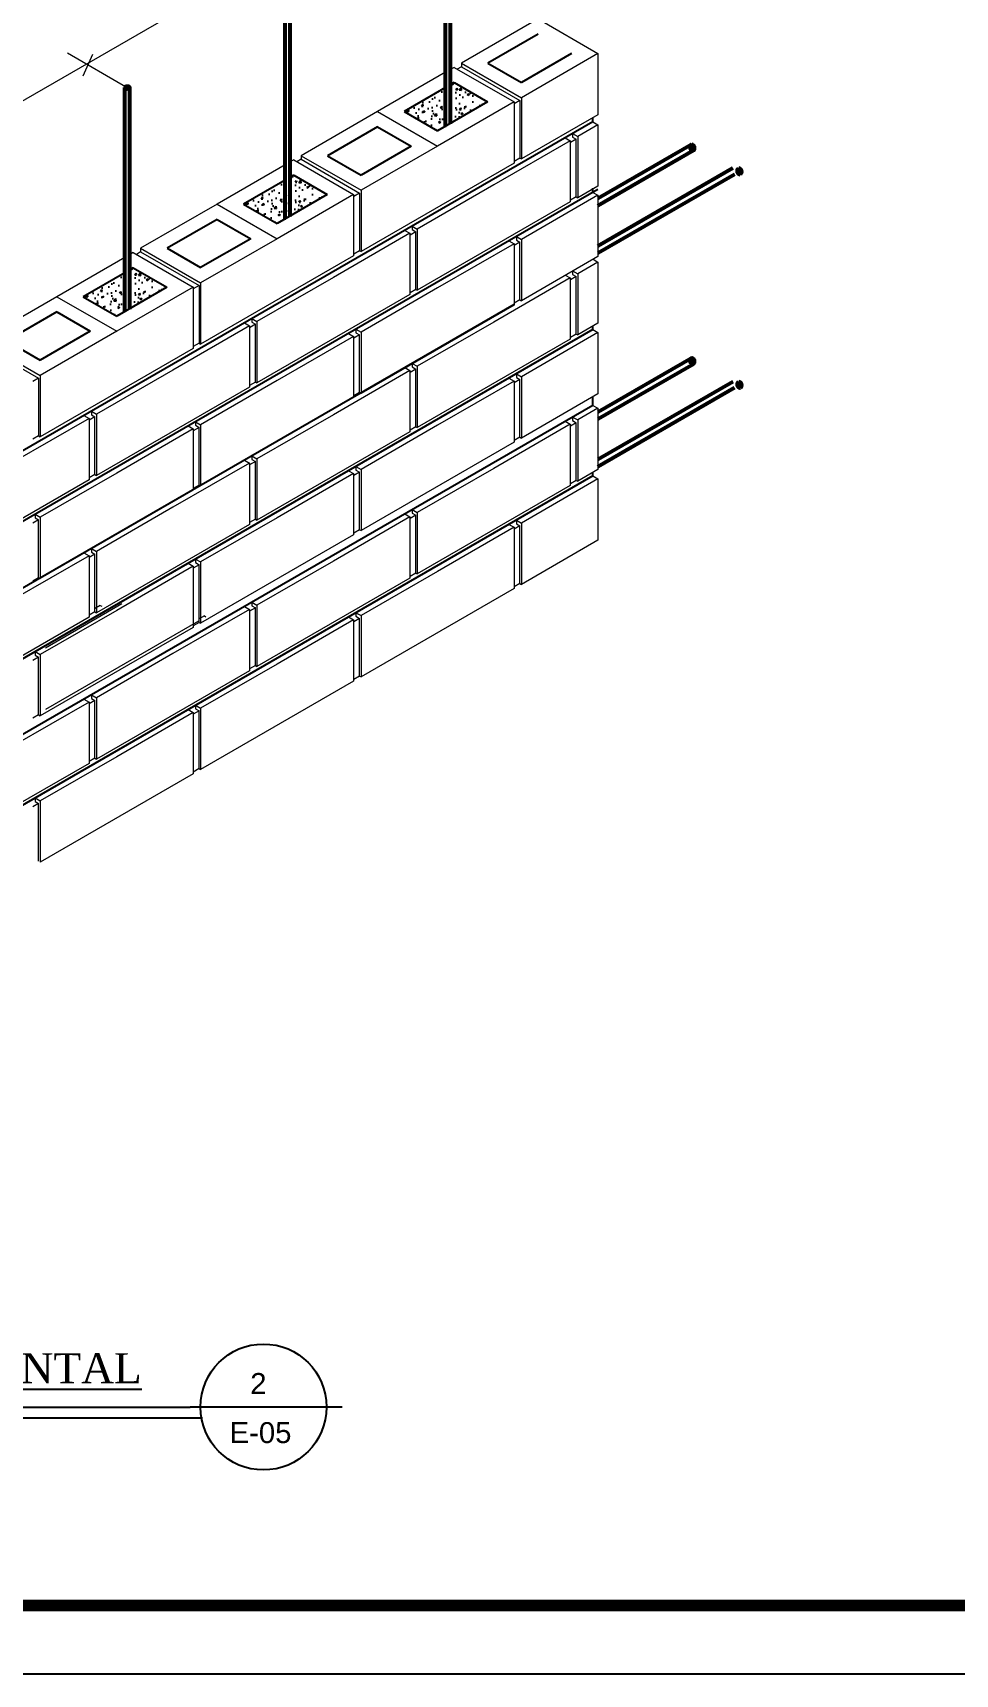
# Model space of a CAD drawing. Header units: feet. Extents: x 317 to 512, y -141 to 162.
# Drawn here: x 398.74 to 404.57, y -90.65 to -80.28 of the extents above; entities that cross this region are included whole.
import ezdxf
from ezdxf.enums import TextEntityAlignment as Align

# ---------------------------------------------------------------- set-up
doc = ezdxf.new("R2010")
doc.units = ezdxf.units.FT
doc.header["$MEASUREMENT"] = 0
for name, color, linetype, lineweight in [('1-Acero', 41, 'Continuous', 53), ('2-Detalles', 253, 'Continuous', 9), ('3-Dimension', 7, 'Continuous', 15)]:
    doc.layers.add(name, color=color, linetype=linetype, lineweight=lineweight)
for name, color, linetype in [('MARCO', 1, 'Continuous'), ('PISOS', 8, 'Continuous'), ('puertas', 7, 'Continuous'), ('TEXTOS', 3, 'Continuous'), ('TEXXT', 2, 'Continuous')]:
    doc.layers.add(name, color=color, linetype=linetype)
doc.styles.add('DAMIAN', font='arial.ttf', dxfattribs={"height": 0.12})

msp = doc.modelspace()

# ---------------------------------------------------------------- hatches: boundary and pattern name
at = {"layer": 'PISOS'}
h = msp.add_hatch(dxfattribs=at)
h.set_pattern_fill('AR-CONC', color=256, scale=0.016708, angle=360, style=0)
h.set_pattern_definition([(50, (269.6356, -126.23292), (0.11983945, -0.010484594), [0.01253096, -0.13784056]), (355, (269.6356, -126.23292), (-0.0231825, 0.12567586), [0.01002477, -0.11027245]), (100.4514, (269.64558, -126.23379), (0.09665704, 0.11519119), [0.01064968, -0.11714645]), (46.1842, (269.6356, -126.1995), (0.17831407, -0.02765483), [0.01879644, -0.20676085]), (96.6356, (269.65046, -126.2018), (0.15616295, 0.1627551), [0.01597452, -0.17571965]), (351.1842, (269.6356, -126.1995), (0.15616282, 0.16275522), [0.01503715, -0.16540868]), (21, (269.6523, -126.20786), (0.099730915, -0.06726935), [0.01253096, -0.13784056]), (326, (269.6523, -126.20786), (0.040653, 0.12115769), [0.01002477, -0.11027245]), (71.4514, (269.66061, -126.21346), (0.14038395, 0.053888225), [0.01064968, -0.11714645]), (37.5, (269.635596, -126.23292), (0.002031662, 0.055619729), [0, -0.108935815, 0, -0.111943246, 0, -0.11069015]), (7.5, (269.635596, -126.23292), (0.04395352, 0.0658981), [0, -0.063824358, 0, -0.106429623, 0, -0.042187567]), (327.5, (269.598337, -126.23292), (0.08919077, -0.003768456), [0, -0.041769868, 0, -0.130321988, 0, -0.172927253]), (317.5, (269.58163, -126.23292), (0.097438437, 0.016725488), [0, -0.05430083, 0, -0.086547166, 0, -0.12280341])])
h.paths.add_polyline_path([(401.35031, -80.86819), (401.35031, -80.62361), (401.08721, -80.7755), (401.29903, -80.8978)])
h.paths.add_polyline_path([(401.38196, -80.60533), (401.38196, -80.84992), (401.61554, -80.71506), (401.40372, -80.59276)])
h = msp.add_hatch(dxfattribs=at)
h.set_pattern_fill('AR-CONC', color=256, scale=0.016708, angle=360, style=0)
h.set_pattern_definition([(50, (268.62161, -126.81834), (0.11983945, -0.010484594), [0.01253096, -0.13784056]), (355, (268.62161, -126.81834), (-0.0231825, 0.12567586), [0.01002477, -0.11027245]), (100.4514, (268.6316, -126.81922), (0.09665704, 0.11519119), [0.01064968, -0.11714645]), (46.1842, (268.62161, -126.78493), (0.17831407, -0.02765483), [0.01879644, -0.20676085]), (96.6356, (268.63647, -126.78723), (0.15616295, 0.1627551), [0.01597452, -0.17571965]), (351.1842, (268.62161, -126.78493), (0.15616282, 0.16275522), [0.01503715, -0.16540868]), (21, (268.63832, -126.79328), (0.099730915, -0.06726935), [0.01253096, -0.13784056]), (326, (268.63832, -126.79328), (0.040653, 0.12115769), [0.01002477, -0.11027245]), (71.4514, (268.64663, -126.79889), (0.14038395, 0.053888225), [0.01064968, -0.11714645]), (37.5, (268.621612, -126.81834), (0.002031662, 0.055619729), [0, -0.108935815, 0, -0.111943246, 0, -0.11069015]), (7.5, (268.62161, -126.81834), (0.04395352, 0.0658981), [0, -0.063824358, 0, -0.106429623, 0, -0.042187567]), (327.5, (268.584354, -126.81834), (0.08919077, -0.003768456), [0, -0.041769868, 0, -0.130321988, 0, -0.172927253]), (317.5, (268.567646, -126.81834), (0.097438437, 0.016725488), [0, -0.05430083, 0, -0.086547166, 0, -0.12280341])])
h.paths.add_polyline_path([(400.60156, -81.30048), (400.38974, -81.17819), (400.07323, -81.36093), (400.28505, -81.48322)])
h = msp.add_hatch(dxfattribs=at)
h.set_pattern_fill('AR-CONC', color=256, scale=0.016708, angle=360, style=0)
h.set_pattern_definition([(50, (267.60763, -127.40377), (0.11983945, -0.010484594), [0.01253096, -0.13784056]), (355, (267.60763, -127.40377), (-0.0231825, 0.12567586), [0.01002477, -0.11027245]), (100.4514, (267.61762, -127.40464), (0.09665704, 0.11519119), [0.01064968, -0.11714645]), (46.1842, (267.60763, -127.37035), (0.17831407, -0.02765483), [0.01879644, -0.20676085]), (96.6356, (267.62249, -127.37265), (0.15616295, 0.1627551), [0.01597452, -0.17571965]), (351.1842, (267.60763, -127.37035), (0.15616282, 0.16275522), [0.01503715, -0.16540868]), (21, (267.62434, -127.3787), (0.099730915, -0.06726935), [0.01253096, -0.13784056]), (326, (267.62434, -127.3787), (0.040653, 0.12115769), [0.01002477, -0.11027245]), (71.4514, (267.63265, -127.38431), (0.14038395, 0.053888225), [0.01064968, -0.11714645]), (37.5, (267.60763, -127.403765), (0.002031662, 0.055619729), [0, -0.108935815, 0, -0.111943246, 0, -0.11069015]), (7.5, (267.60763, -127.403765), (0.04395352, 0.0658981), [0, -0.063824358, 0, -0.106429623, 0, -0.042187567]), (327.5, (267.57037, -127.403765), (0.08919077, -0.003768456), [0, -0.041769868, 0, -0.130321988, 0, -0.172927253]), (317.5, (267.55366, -127.403765), (0.097438437, 0.016725488), [0, -0.05430083, 0, -0.086547166, 0, -0.12280341])])
h.paths.add_polyline_path([(399.32234, -82.03904), (399.32234, -81.79445), (399.05925, -81.94635), (399.27106, -82.06864)])
h.paths.add_polyline_path([(399.35399, -81.77618), (399.35399, -82.02077), (399.58758, -81.8859), (399.37576, -81.76361)])

# ---------------------------------------------------------------- linework, layer by layer
at = {"layer": '1-Acero', "linetype": 'Continuous'}
for p, q in [((401.35031, -80.86804, -11.62446), (401.35031, -79.45338, -11.62446)), ((401.38196, -80.85355, -11.62446), (401.38196, -79.45309, -11.62446)), ((400.33632, -81.45347, -9.72532), (400.33632, -80.03881, -9.72532)), ((400.36797, -81.43898, -9.72532), (400.36797, -80.03851, -9.72532)), ((399.32234, -82.03889, -7.98178), (399.32234, -80.62423, -7.98178)), ((399.35399, -82.0244, -7.98178), (399.35399, -80.62394, -7.98178))]:
    msp.add_line(p, q, dxfattribs=at)
at = {"layer": '1-Acero', "linetype": 'Continuous', "extrusion": (1e-16, 0.816497, 0.57735)}
for p, q in [((402.90414, -80.98426, -17.28943), (402.31301, -81.32555, -16.80679)), ((402.91646, -81.02256, -17.29452), (402.31301, -81.37096, -16.8018)), ((403.16455, -81.13462, -17.01756), (402.31301, -81.62625, -16.32228)), ((403.17688, -81.17291, -17.02264), (402.31301, -81.67167, -16.3173)), ((402.90414, -82.33393, -16.09491), (402.31301, -82.67522, -15.61226)), ((402.91646, -82.37223, -16.09999), (402.31301, -82.72063, -15.60727)), ((403.16455, -82.48429, -15.82303), (402.31301, -82.97592, -15.12775)), ((403.17688, -82.52258, -15.82811), (402.31301, -83.02134, -15.12277))]:
    msp.add_line(p, q, dxfattribs=at)
msp.add_circle((-399.33821, 38.84609, -71.27562), 0.01583, dxfattribs=at)
at = {"layer": '1-Acero', "linetype": 'Continuous'}
for centre, radius, start, end in [((402.91506, -81.00188, -17.28943), 0.02073, 121.812802, 273.868843), ((402.90225, -81.006, -17.28943), 0.02182, 310.642498, 85.039147), ((403.21322, -81.15223, -17.01756), 0.02073, 121.812802, 273.868843), ((403.2004, -81.15635, -17.01756), 0.02182, 310.642498, 85.039147), ((402.91506, -82.35155, -16.09491), 0.02073, 121.812802, 273.868843), ((402.90225, -82.35567, -16.09491), 0.02182, 310.642498, 85.039147), ((403.21322, -82.5019, -15.82303), 0.02073, 121.812802, 273.868843), ((403.2004, -82.50603, -15.82303), 0.02182, 310.642498, 85.039147)]:
    msp.add_arc(centre, radius, start, end, dxfattribs=at)
at = {"layer": '2-Detalles', "lineweight": 5, "extrusion": (1e-16, 0.816497, 0.57735)}
for p, q in [((401.93412, -80.19008, -13.52215), (401.45053, -80.46928, -13.1273)), ((401.93412, -80.19008, -14.59338), (402.31301, -80.40884, -14.28401)), ((402.31301, -80.40884, -13.3151), (401.82942, -80.68804, -12.92025)), ((401.40372, -80.4963, -13.24469), (401.38196, -80.50887, -13.22691)), ((401.40372, -80.4963, -14.31591), (401.78262, -80.71506, -14.00655)), ((401.45053, -80.49205, -13.36003), (401.42344, -80.50768, -13.33792)), ((401.45053, -80.46928, -14.31188), (401.82942, -80.68804, -14.00251)), ((401.45053, -80.46928, -13.1273), (401.82942, -80.68804, -12.81793)), ((401.45053, -80.49205, -14.31188), (401.81978, -80.70524, -14.01039)), ((401.35031, -80.52714, -13.20107), (400.92013, -80.7755, -12.84984)), ((401.78262, -80.71506, -13.03763), (401.29903, -80.99426, -12.64278)), ((401.81978, -80.70524, -14.16598), (401.78324, -80.72634, -14.13615)), ((400.92013, -80.7755, -11.77861), (400.43654, -81.0547, -11.38376)), ((400.92013, -80.7755, -12.84984), (401.29903, -80.99426, -12.54047)), ((402.31301, -80.79629, -13.3151), (401.82942, -81.0755, -12.92025)), ((402.1529, -80.91422, -14.57673), (402.18518, -80.93286, -14.55037)), ((402.31301, -80.85905, -14.65475), (402.18518, -80.93286, -14.55037)), ((402.28073, -80.84041, -15.65002), (402.31301, -80.85905, -15.62366)), ((401.29903, -80.99426, -11.57156), (400.81544, -81.27346, -11.1767)), ((402.13838, -80.95988, -14.51216), (401.65479, -81.23908, -14.11731)), ((402.1061, -80.94124, -14.69412), (402.13838, -80.95988, -14.66776)), ((402.17554, -80.95006, -15.64051), (402.139, -80.97116, -15.61068)), ((402.17554, -80.95006, -15.64051), (402.139, -80.97116, -15.61068)), ((402.17554, -80.95006, -15.64051), (402.139, -80.97116, -15.61068)), ((402.17554, -80.95006, -15.89843), (402.139, -80.97116, -15.86859)), ((402.1529, -80.93699, -15.8146), (402.17554, -80.95006, -15.79611)), ((400.33632, -81.11257, -11.30193), (399.90615, -81.36093, -10.95069)), ((400.38974, -81.08172, -11.34555), (400.36797, -81.09429, -11.32777)), ((400.38974, -81.08172, -12.41677), (400.76864, -81.30048, -12.1074)), ((400.43654, -81.07747, -11.46089), (400.40946, -81.09311, -11.43878)), ((400.43654, -81.0547, -12.41274), (400.81544, -81.27346, -12.10337)), ((400.43654, -81.0547, -11.38376), (400.81544, -81.27346, -11.07439)), ((400.43654, -81.07747, -12.41274), (400.8058, -81.29066, -12.11125)), ((401.78262, -81.10252, -11.96641), (400.81544, -81.66092, -11.1767)), ((401.81978, -81.06993, -12.92812), (401.78324, -81.09103, -12.89828)), ((401.81978, -81.06993, -12.92812), (401.82942, -81.0755, -12.92025)), ((401.65479, -81.23908, -13.04608), (401.1712, -81.51828, -12.65123)), ((402.31301, -81.24651, -14.65475), (402.18518, -81.32032, -14.55037)), ((400.76864, -81.30048, -11.13849), (400.28505, -81.57968, -10.74364)), ((400.8058, -81.29066, -12.26684), (400.76926, -81.31176, -12.23701)), ((402.13838, -81.34734, -13.44094), (401.1712, -81.90574, -12.65123)), ((402.31301, -81.30519, -13.3151), (401.82942, -81.58439, -12.92025)), ((402.17554, -81.31475, -14.40265), (402.139, -81.33585, -14.37281)), ((402.17554, -81.31475, -14.40265), (402.18518, -81.32032, -14.39478)), ((402.17554, -81.31475, -14.40265), (402.18518, -81.32032, -14.39478)), ((402.28073, -81.28655, -14.31037), (402.31301, -81.30519, -14.28401)), ((399.90615, -81.36093, -9.87947), (399.42256, -81.64013, -9.48462)), ((399.90615, -81.36093, -10.95069), (400.28505, -81.57968, -10.64133)), ((401.1244, -81.5453, -12.61302), (400.64081, -81.8245, -12.21817)), ((401.09212, -81.52666, -12.79498), (401.1244, -81.5453, -12.76862)), ((401.16156, -81.53548, -13.74137), (401.12502, -81.55658, -13.71154)), ((401.16156, -81.53548, -13.74137), (401.12502, -81.55658, -13.71154)), ((401.16156, -81.53548, -13.74137), (401.12502, -81.55658, -13.71154)), ((401.16156, -81.53548, -13.99929), (401.12502, -81.55658, -13.96945)), ((401.13892, -81.49964, -12.67759), (401.1712, -81.51828, -12.65123)), ((401.13892, -81.52241, -13.91546), (401.16156, -81.53548, -13.89697)), ((399.42256, -81.64013, -10.6692), (399.80146, -81.85888, -10.35983)), ((399.42256, -81.64013, -9.48462), (399.80146, -81.85888, -9.17525)), ((400.28505, -81.57968, -9.67241), (399.80146, -81.85888, -9.27756)), ((400.8058, -81.65535, -11.02898), (400.76926, -81.67645, -10.99914)), ((400.8058, -81.65535, -11.02898), (400.81544, -81.66092, -11.02111)), ((401.78262, -81.61141, -13.03763), (401.29903, -81.89061, -12.64278)), ((401.75034, -81.59277, -13.06399), (401.78262, -81.61141, -13.03763)), ((401.81978, -81.60159, -14.16598), (401.78324, -81.62269, -14.13615)), ((401.81978, -81.60159, -14.16598), (401.78324, -81.62269, -14.13615)), ((401.81978, -81.60159, -14.2683), (401.78324, -81.62269, -14.23846)), ((401.79714, -81.56575, -12.94661), (401.82942, -81.58439, -12.92025)), ((401.79714, -81.58852, -14.18447), (401.81978, -81.60159, -14.16598)), ((399.32234, -81.69799, -9.55839), (398.89217, -81.94635, -9.20715)), ((399.37576, -81.66715, -9.602), (399.35399, -81.67972, -9.58423)), ((399.37576, -81.66715, -10.67323), (399.75465, -81.8859, -10.36386)), ((399.42256, -81.6629, -9.71735), (399.39547, -81.67853, -9.69524)), ((399.42256, -81.6629, -10.6692), (399.79181, -81.87609, -10.3677)), ((400.76864, -81.68794, -10.06726), (399.80146, -82.24634, -9.27756)), ((402.31301, -81.69264, -13.3151), (401.82942, -81.97185, -12.92025)), ((402.31301, -81.72694, -14.65475), (402.18518, -81.80074, -14.55037)), ((402.28331, -81.70979, -15.64791), (402.31301, -81.72694, -15.62366)), ((400.64081, -81.8245, -11.14694), (400.15722, -82.1037, -10.75209)), ((402.13838, -81.82776, -14.51216), (401.65479, -82.10696, -14.11731)), ((402.1061, -81.80912, -14.69412), (402.13838, -81.82776, -14.66776)), ((402.17554, -81.81794, -15.64051), (402.139, -81.83904, -15.61068)), ((402.17554, -81.81794, -15.64051), (402.139, -81.83904, -15.61068)), ((402.17554, -81.81794, -15.64051), (402.139, -81.83904, -15.61068)), ((402.17554, -81.81794, -15.89843), (402.139, -81.83904, -15.86859)), ((402.1529, -81.7821, -14.57673), (402.18518, -81.80074, -14.55037)), ((402.1529, -81.80487, -15.8146), (402.17554, -81.81794, -15.79611)), ((398.89217, -81.94635, -8.13592), (398.40857, -82.22555, -7.74107)), ((398.89217, -81.94635, -9.20715), (399.27106, -82.16511, -8.89778)), ((399.75465, -81.8859, -9.39495), (399.27106, -82.16511, -9.0001)), ((399.79181, -81.87609, -10.5233), (399.75527, -81.89718, -10.49346)), ((401.1244, -81.93276, -11.54179), (400.15722, -82.49116, -10.75209)), ((401.29903, -81.89061, -11.57156), (400.81544, -82.16981, -11.1767)), ((401.16156, -81.90017, -12.50351), (401.12502, -81.92127, -12.47367)), ((401.16156, -81.90017, -12.50351), (401.1712, -81.90574, -12.49564)), ((401.16156, -81.90017, -12.50351), (401.1712, -81.90574, -12.49564)), ((401.81978, -81.96628, -12.92812), (401.78324, -81.98738, -12.89828)), ((401.81978, -81.96628, -12.92812), (401.82942, -81.97185, -12.92025)), ((401.81978, -81.96628, -12.92812), (401.82942, -81.97185, -12.92025)), ((401.78262, -81.99887, -11.96641), (400.81544, -82.55727, -11.1767)), ((399.27106, -82.16511, -7.92887), (398.78747, -82.44431, -7.53402)), ((400.11042, -82.13072, -10.71388), (399.62682, -82.40993, -10.31903)), ((400.07813, -82.11209, -10.89584), (400.11042, -82.13072, -10.86948)), ((400.14758, -82.12091, -11.84223), (400.11103, -82.142, -11.8124)), ((400.14758, -82.12091, -11.84223), (400.11103, -82.142, -11.8124)), ((400.14758, -82.12091, -12.10014), (400.11103, -82.142, -12.07031)), ((400.12493, -82.08507, -10.77845), (400.15722, -82.1037, -10.75209)), ((400.12493, -82.10783, -12.01632), (400.14758, -82.12091, -11.99783)), ((400.73635, -82.17819, -11.32045), (400.76864, -82.19683, -11.29409)), ((400.78315, -82.15117, -11.20306), (400.81544, -82.16981, -11.1767)), ((400.78315, -82.17394, -12.44093), (400.8058, -82.18701, -12.42244)), ((401.65479, -82.10696, -13.04608), (401.1712, -82.38616, -12.65123)), ((402.31301, -82.17307, -13.3151), (401.82942, -82.45227, -12.92025)), ((402.31301, -82.1144, -14.65475), (402.18518, -82.1882, -14.55037)), ((402.28073, -82.15443, -14.31037), (402.31301, -82.17307, -14.28401)), ((398.40857, -82.22555, -8.92566), (398.78747, -82.44431, -8.61629)), ((398.40857, -82.22555, -7.74107), (398.78747, -82.44431, -7.43171)), ((398.40857, -82.24832, -8.92566), (398.77783, -82.46151, -8.62416)), ((399.75465, -82.27336, -8.32372), (398.78747, -82.83177, -7.53402)), ((399.79181, -82.24078, -9.28544), (399.75527, -82.26187, -9.2556)), ((399.79181, -82.24078, -9.28544), (399.80146, -82.24634, -9.27756)), ((400.76864, -82.19683, -11.13849), (400.28505, -82.47603, -10.74364)), ((400.8058, -82.18701, -12.26684), (400.76926, -82.20811, -12.23701)), ((400.8058, -82.18701, -12.26684), (400.76926, -82.20811, -12.23701)), ((400.8058, -82.18701, -12.52476), (400.76926, -82.20811, -12.49492)), ((402.13838, -82.21522, -13.44094), (401.1712, -82.77362, -12.65123)), ((402.17554, -82.18263, -14.40265), (402.139, -82.20373, -14.37281)), ((402.17554, -82.18263, -14.40265), (402.18518, -82.1882, -14.39478)), ((402.17554, -82.18263, -14.40265), (402.18518, -82.1882, -14.39478)), ((401.13892, -82.36752, -12.67759), (401.1712, -82.38616, -12.65123)), ((398.77783, -82.46151, -8.77976), (398.74129, -82.48261, -8.74992)), ((399.62682, -82.40993, -9.2478), (399.14323, -82.68913, -8.85295)), ((400.28505, -82.47603, -9.67241), (399.80146, -82.75523, -9.27756)), ((400.14758, -82.4856, -10.60437), (400.11103, -82.50669, -10.57453)), ((400.14758, -82.4856, -10.60437), (400.15722, -82.49116, -10.59649)), ((400.14758, -82.4856, -10.60437), (400.15722, -82.49116, -10.59649)), ((401.1244, -82.41318, -12.61302), (400.64081, -82.69239, -12.21817)), ((401.09212, -82.39455, -12.79498), (401.1244, -82.41318, -12.76862)), ((401.16156, -82.40337, -13.74137), (401.12502, -82.42446, -13.71154)), ((401.16156, -82.40337, -13.74137), (401.12502, -82.42446, -13.71154)), ((401.16156, -82.40337, -13.74137), (401.12502, -82.42446, -13.71154)), ((401.16156, -82.40337, -13.99929), (401.12502, -82.42446, -13.96945)), ((401.13892, -82.39029, -13.91546), (401.16156, -82.40337, -13.89697)), ((401.78262, -82.47929, -13.03763), (401.29903, -82.75849, -12.64278)), ((401.75034, -82.46065, -13.06399), (401.78262, -82.47929, -13.03763)), ((401.81978, -82.46947, -14.16598), (401.78324, -82.49057, -14.13615)), ((401.81978, -82.46947, -14.16598), (401.78324, -82.49057, -14.13615)), ((401.81978, -82.46947, -14.2683), (401.78324, -82.49057, -14.23846)), ((401.79714, -82.43363, -12.94661), (401.82942, -82.45227, -12.92025)), ((401.79714, -82.4564, -14.18447), (401.81978, -82.46947, -14.16598)), ((400.11042, -82.51818, -9.64265), (399.14323, -83.07659, -8.85295)), ((400.76864, -82.58429, -10.06726), (399.80146, -83.14269, -9.27756)), ((400.8058, -82.5517, -11.02898), (400.76926, -82.5728, -10.99914)), ((400.8058, -82.5517, -11.02898), (400.81544, -82.55727, -11.02111)), ((400.8058, -82.5517, -11.02898), (400.81544, -82.55727, -11.02111)), ((402.31301, -82.56053, -13.3151), (401.82942, -82.83973, -12.92025)), ((399.06415, -82.69751, -9.15229), (399.09643, -82.71615, -9.12593)), ((399.11095, -82.67049, -9.03491), (399.14323, -82.68913, -9.00855)), ((399.11095, -82.69326, -10.27277), (399.13359, -82.70633, -10.25429)), ((400.64081, -82.69239, -11.14694), (400.15722, -82.97159, -10.75209)), ((402.31301, -82.65187, -14.65475), (402.18518, -82.72567, -14.55037)), ((402.28073, -82.63323, -15.65002), (402.31301, -82.65187, -15.62366)), ((399.09643, -82.71615, -8.97034), (398.61284, -82.99535, -8.57549)), ((399.13359, -82.70633, -10.09869), (399.09705, -82.72743, -10.06885)), ((399.13359, -82.70633, -10.09869), (399.09705, -82.72743, -10.06885)), ((399.13359, -82.70633, -10.3566), (399.09705, -82.72743, -10.32677)), ((399.75465, -82.78226, -9.39495), (399.27106, -83.06146, -9.0001)), ((399.72237, -82.76362, -9.42131), (399.75465, -82.78226, -9.39495)), ((399.79181, -82.77244, -10.5233), (399.75527, -82.79353, -10.49346)), ((399.79181, -82.77244, -10.5233), (399.75527, -82.79353, -10.49346)), ((399.79181, -82.77244, -10.62561), (399.75527, -82.79353, -10.59578)), ((399.76917, -82.7366, -9.30392), (399.80146, -82.75523, -9.27756)), ((399.76917, -82.75936, -10.54179), (399.79181, -82.77244, -10.5233)), ((401.1244, -82.80064, -11.54179), (400.15722, -83.35905, -10.75209)), ((401.29903, -82.75849, -11.57156), (400.81544, -83.03769, -11.1767)), ((401.16156, -82.76806, -12.50351), (401.12502, -82.78915, -12.47367)), ((401.16156, -82.76806, -12.50351), (401.1712, -82.77362, -12.49564)), ((401.16156, -82.76806, -12.50351), (401.1712, -82.77362, -12.49564)), ((402.13838, -82.75269, -14.51216), (401.65479, -83.0319, -14.11731)), ((402.1061, -82.73406, -14.69412), (402.13838, -82.75269, -14.66776)), ((402.17554, -82.74288, -15.64051), (402.139, -82.76397, -15.61068)), ((402.17554, -82.74288, -15.64051), (402.139, -82.76397, -15.61068)), ((402.17554, -82.74288, -15.64051), (402.139, -82.76397, -15.61068)), ((402.17554, -82.74288, -15.89843), (402.139, -82.76397, -15.86859)), ((402.1529, -82.70704, -14.57673), (402.18518, -82.72567, -14.55037)), ((402.1529, -82.7298, -15.8146), (402.17554, -82.74288, -15.79611)), ((398.77783, -82.8262, -7.54189), (398.74129, -82.8473, -7.51206)), ((398.77783, -82.8262, -7.54189), (398.78747, -82.83177, -7.53402)), ((401.78262, -82.86675, -11.96641), (400.81544, -83.42515, -11.1767)), ((401.81978, -82.83416, -12.92812), (401.78324, -82.85526, -12.89828)), ((401.81978, -82.83416, -12.92812), (401.82942, -82.83973, -12.92025)), ((401.81978, -82.83416, -12.92812), (401.82942, -82.83973, -12.92025)), ((400.11042, -82.99861, -10.71388), (399.62682, -83.27781, -10.31903)), ((400.07813, -82.97997, -10.89584), (400.11042, -82.99861, -10.86948)), ((400.14758, -82.98879, -11.84223), (400.11103, -83.00989, -11.8124)), ((400.14758, -82.98879, -11.84223), (400.11103, -83.00989, -11.8124)), ((400.14758, -82.98879, -12.10014), (400.11103, -83.00989, -12.07031)), ((400.12493, -82.95295, -10.77845), (400.15722, -82.97159, -10.75209)), ((400.12493, -82.97572, -12.01632), (400.14758, -82.98879, -11.99783)), ((399.09643, -83.10361, -7.89911), (398.12925, -83.66201, -7.10941)), ((399.27106, -83.06146, -7.92887), (398.78747, -83.34066, -7.53402)), ((399.13359, -83.07102, -8.86082), (399.09705, -83.09212, -8.83099)), ((399.13359, -83.07102, -8.86082), (399.14323, -83.07659, -8.85295)), ((399.13359, -83.07102, -8.86082), (399.14323, -83.07659, -8.85295)), ((400.76864, -83.06471, -11.13849), (400.28505, -83.34392, -10.74364)), ((400.73635, -83.04608, -11.32045), (400.76864, -83.06471, -11.29409)), ((400.8058, -83.0549, -12.26684), (400.76926, -83.07599, -12.23701)), ((400.8058, -83.0549, -12.26684), (400.76926, -83.07599, -12.23701)), ((400.8058, -83.0549, -12.52476), (400.76926, -83.07599, -12.49492)), ((400.78315, -83.01906, -11.20306), (400.81544, -83.03769, -11.1767)), ((400.78315, -83.04182, -12.44093), (400.8058, -83.0549, -12.42244)), ((401.65479, -83.0319, -13.04608), (401.1712, -83.3111, -12.65123)), ((402.31301, -83.098, -13.3151), (401.82942, -83.3772, -12.92025)), ((402.17554, -83.10757, -14.40265), (402.139, -83.12866, -14.37281)), ((402.17554, -83.10757, -14.40265), (402.18518, -83.11313, -14.39478)), ((402.17554, -83.10757, -14.40265), (402.18518, -83.11313, -14.39478)), ((402.31301, -83.03933, -14.65475), (402.18518, -83.11313, -14.55037)), ((402.28073, -83.07936, -14.31037), (402.31301, -83.098, -14.28401)), ((399.75465, -83.16971, -8.32372), (398.78747, -83.72812, -7.53402)), ((399.79181, -83.13713, -9.28544), (399.75527, -83.15822, -9.2556)), ((399.79181, -83.13713, -9.28544), (399.80146, -83.14269, -9.27756)), ((399.79181, -83.13713, -9.28544), (399.80146, -83.14269, -9.27756)), ((402.13838, -83.14015, -13.44094), (401.1712, -83.69856, -12.65123)), ((398.75519, -83.32202, -7.56038), (398.78747, -83.34066, -7.53402)), ((399.62682, -83.27781, -9.2478), (399.14323, -83.55701, -8.85295)), ((401.09212, -83.31948, -12.79498), (401.1244, -83.33812, -12.76862)), ((401.13892, -83.29246, -12.67759), (401.1712, -83.3111, -12.65123)), ((401.13892, -83.31523, -13.91546), (401.16156, -83.3283, -13.89697)), ((398.77783, -83.35786, -8.77976), (398.74129, -83.37896, -8.74992)), ((398.77783, -83.35786, -8.93535), (398.74129, -83.37896, -8.90552)), ((398.77783, -83.35786, -8.88207), (398.74129, -83.37896, -8.85224)), ((398.75519, -83.34479, -8.79824), (398.77783, -83.35786, -8.77976)), ((400.11042, -83.38607, -9.64265), (399.14323, -83.94447, -8.85295)), ((400.28505, -83.34392, -9.67241), (399.80146, -83.62312, -9.27756)), ((400.14758, -83.35348, -10.60437), (400.11103, -83.37458, -10.57453)), ((400.14758, -83.35348, -10.60437), (400.15722, -83.35905, -10.59649)), ((400.14758, -83.35348, -10.60437), (400.15722, -83.35905, -10.59649)), ((401.1244, -83.33812, -12.61302), (400.64081, -83.61732, -12.21817)), ((400.8058, -83.41959, -11.02898), (400.76926, -83.44068, -10.99914)), ((400.8058, -83.41959, -11.02898), (400.81544, -83.42515, -11.02111)), ((400.8058, -83.41959, -11.02898), (400.81544, -83.42515, -11.02111)), ((401.16156, -83.3283, -13.74137), (401.12502, -83.3494, -13.71154)), ((401.16156, -83.3283, -13.74137), (401.12502, -83.3494, -13.71154)), ((401.16156, -83.3283, -13.74137), (401.12502, -83.3494, -13.71154)), ((401.16156, -83.3283, -13.99929), (401.12502, -83.3494, -13.96945)), ((401.78262, -83.40423, -13.03763), (401.29903, -83.68343, -12.64278)), ((401.75034, -83.38559, -13.06399), (401.78262, -83.40423, -13.03763)), ((401.81978, -83.39441, -14.16598), (401.78324, -83.4155, -14.13615)), ((401.81978, -83.39441, -14.16598), (401.78324, -83.4155, -14.13615)), ((401.81978, -83.39441, -14.2683), (401.78324, -83.4155, -14.23846)), ((401.79714, -83.35857, -12.94661), (401.82942, -83.3772, -12.92025)), ((401.79714, -83.38133, -14.18447), (401.81978, -83.39441, -14.16598)), ((400.76864, -83.45217, -10.06726), (399.80146, -84.01058, -9.27756)), ((402.31301, -83.48546, -13.3151), (401.82942, -83.76466, -12.92025)), ((399.09643, -83.58403, -8.97034), (398.61284, -83.86323, -8.57549)), ((399.06415, -83.56539, -9.15229), (399.09643, -83.58403, -9.12593)), ((399.13359, -83.57421, -10.09869), (399.09705, -83.59531, -10.06885)), ((399.13359, -83.57421, -10.09869), (399.09705, -83.59531, -10.06885)), ((399.13359, -83.57421, -10.3566), (399.09705, -83.59531, -10.32677)), ((399.11095, -83.53837, -9.03491), (399.14323, -83.55701, -9.00855)), ((399.11095, -83.56114, -10.27277), (399.13359, -83.57421, -10.25429)), ((399.72237, -83.6315, -9.57691), (399.75465, -83.65014, -9.55055)), ((399.76917, -83.60448, -9.45952), (399.80146, -83.62312, -9.43316)), ((399.76917, -83.62725, -10.69739), (399.79181, -83.64032, -10.6789)), ((400.64081, -83.61732, -11.14694), (400.15722, -83.89652, -10.75209)), ((398.77783, -83.72255, -7.69749), (398.74129, -83.74365, -7.66765)), ((398.77783, -83.72255, -7.54189), (398.78747, -83.72812, -7.53402)), ((398.77783, -83.72255, -7.69749), (398.78747, -83.72812, -7.68962)), ((399.75465, -83.65014, -9.39495), (399.27106, -83.92934, -9.0001)), ((399.79181, -83.64032, -10.5233), (399.75527, -83.66142, -10.49346)), ((399.79181, -83.64032, -10.5233), (399.75527, -83.66142, -10.49346)), ((399.79181, -83.64032, -10.78121), (399.75527, -83.66142, -10.75138)), ((401.1244, -83.72558, -11.54179), (400.15722, -84.28398, -10.75209)), ((401.29903, -83.68343, -11.57156), (400.81544, -83.96263, -11.1767)), ((401.16156, -83.69299, -12.50351), (401.12502, -83.71409, -12.47367)), ((401.16156, -83.69299, -12.50351), (401.1712, -83.69856, -12.49564)), ((401.16156, -83.69299, -12.50351), (401.1712, -83.69856, -12.49564)), ((401.78262, -83.79168, -11.96641), (400.81544, -84.35009, -11.1767)), ((401.81978, -83.7591, -12.92812), (401.78324, -83.78019, -12.89828)), ((401.81978, -83.7591, -12.92812), (401.82942, -83.76466, -12.92025)), ((401.81978, -83.7591, -12.92812), (401.82942, -83.76466, -12.92025)), ((399.27106, -83.92934, -7.92887), (398.78747, -84.20854, -7.53402)), ((399.30427, -83.88852, -6.18533), (398.82068, -84.16772, -5.79048)), ((399.13359, -83.9389, -8.86082), (399.09705, -83.96, -8.83099)), ((399.1668, -83.89808, -7.11728), (399.13026, -83.91918, -7.08744)), ((399.13359, -83.9389, -8.86082), (399.14323, -83.94447, -8.85295)), ((399.13359, -83.9389, -8.86082), (399.14323, -83.94447, -8.85295)), ((399.1668, -83.89808, -7.11728), (399.17644, -83.90365, -7.10941)), ((399.1668, -83.89808, -7.11728), (399.17644, -83.90365, -7.10941)), ((400.11042, -83.92354, -10.71388), (399.62682, -84.20274, -10.31903)), ((400.07813, -83.9049, -10.89584), (400.11042, -83.92354, -10.86948)), ((400.14758, -83.91372, -11.84223), (400.11103, -83.93482, -11.8124)), ((400.14758, -83.91372, -11.84223), (400.11103, -83.93482, -11.8124)), ((400.14758, -83.91372, -12.10014), (400.11103, -83.93482, -12.07031)), ((400.12493, -83.87788, -10.77845), (400.15722, -83.89652, -10.75209)), ((400.12493, -83.90065, -12.01632), (400.14758, -83.91372, -11.99783)), ((400.78315, -83.94399, -11.20306), (400.81544, -83.96263, -11.1767)), ((399.09643, -83.97149, -7.89911), (398.12925, -84.52989, -7.10941)), ((399.75465, -84.0376, -8.32372), (398.78747, -84.596, -7.53402)), ((399.78786, -83.99678, -6.58018), (398.82068, -84.55518, -5.79048)), ((399.79181, -84.00501, -9.28544), (399.75527, -84.02611, -9.2556)), ((399.82502, -83.96419, -7.69749), (399.78848, -83.98529, -7.66765)), ((399.79181, -84.00501, -9.28544), (399.80146, -84.01058, -9.27756)), ((399.79181, -84.00501, -9.28544), (399.80146, -84.01058, -9.27756)), ((399.82502, -83.96419, -7.54189), (399.83466, -83.96976, -7.53402)), ((399.82502, -83.96419, -7.69749), (399.83466, -83.96976, -7.68962)), ((400.76864, -83.98965, -11.13849), (400.28505, -84.26885, -10.74364)), ((400.73635, -83.97101, -11.32045), (400.76864, -83.98965, -11.29409)), ((400.8058, -83.97983, -12.26684), (400.76926, -84.00093, -12.23701)), ((400.8058, -83.97983, -12.26684), (400.76926, -84.00093, -12.23701)), ((400.8058, -83.97983, -12.52476), (400.76926, -84.00093, -12.49492)), ((400.78315, -83.96676, -12.44093), (400.8058, -83.97983, -12.42244)), ((398.77783, -84.22574, -8.77976), (398.74129, -84.24684, -8.74992)), ((398.77783, -84.22574, -8.93535), (398.74129, -84.24684, -8.90552)), ((398.77783, -84.22574, -8.88207), (398.74129, -84.24684, -8.85224)), ((398.75519, -84.1899, -7.56038), (398.78747, -84.20854, -7.53402)), ((398.75519, -84.21267, -8.79824), (398.77783, -84.22574, -8.77976)), ((399.62682, -84.20274, -9.2478), (399.14323, -84.48195, -8.85295)), ((400.11042, -84.311, -9.64265), (399.14323, -84.8694, -8.85295)), ((400.28505, -84.26885, -9.67241), (399.80146, -84.54805, -9.27756)), ((400.14758, -84.27841, -10.60437), (400.11103, -84.29951, -10.57453)), ((400.14758, -84.27841, -10.60437), (400.15722, -84.28398, -10.59649)), ((400.14758, -84.27841, -10.60437), (400.15722, -84.28398, -10.59649)), ((400.8058, -84.34452, -11.02898), (400.76926, -84.36562, -10.99914)), ((400.8058, -84.34452, -11.02898), (400.81544, -84.35009, -11.02111)), ((400.8058, -84.34452, -11.02898), (400.81544, -84.35009, -11.02111)), ((399.11095, -84.46331, -9.03491), (399.14323, -84.48195, -9.00855)), ((400.76864, -84.37711, -10.06726), (399.80146, -84.93551, -9.27756)), ((399.09643, -84.50897, -8.97034), (398.61284, -84.78817, -8.57549)), ((399.06415, -84.49033, -9.15229), (399.09643, -84.50897, -9.12593)), ((399.13359, -84.49915, -10.09869), (399.09705, -84.52024, -10.06885)), ((399.13359, -84.49915, -10.09869), (399.09705, -84.52024, -10.06885)), ((399.13359, -84.49915, -10.3566), (399.09705, -84.52024, -10.32677)), ((399.11095, -84.48607, -10.27277), (399.13359, -84.49915, -10.25429)), ((399.72237, -84.55643, -9.42131), (399.75465, -84.57507, -9.39495)), ((399.79181, -84.56525, -10.5233), (399.75527, -84.58635, -10.49346)), ((399.79181, -84.56525, -10.5233), (399.75527, -84.58635, -10.49346)), ((399.79181, -84.56525, -10.62561), (399.75527, -84.58635, -10.59578)), ((399.76917, -84.52941, -9.30392), (399.80146, -84.54805, -9.27756)), ((399.76917, -84.55218, -10.54179), (399.79181, -84.56525, -10.5233)), ((398.77783, -84.59043, -7.69749), (398.74129, -84.61153, -7.66765)), ((398.77783, -84.59043, -7.54189), (398.78747, -84.596, -7.53402)), ((398.77783, -84.59043, -7.69749), (398.78747, -84.596, -7.68962)), ((399.75465, -84.57507, -9.39495), (399.27106, -84.85427, -9.0001)), ((399.27106, -84.85427, -7.92887), (398.78747, -85.13348, -7.53402)), ((399.13359, -84.86384, -8.86082), (399.09705, -84.88493, -8.83099)), ((399.13359, -84.86384, -8.86082), (399.14323, -84.8694, -8.85295)), ((399.13359, -84.86384, -8.86082), (399.14323, -84.8694, -8.85295)), ((399.09643, -84.89642, -7.89911), (398.12925, -85.45483, -7.10941)), ((399.75465, -84.96253, -8.32372), (398.78747, -85.52093, -7.53402)), ((399.79181, -84.92994, -9.28544), (399.75527, -84.95104, -9.2556)), ((399.79181, -84.92994, -9.28544), (399.80146, -84.93551, -9.27756)), ((399.79181, -84.92994, -9.28544), (399.80146, -84.93551, -9.27756)), ((398.77783, -85.15068, -8.77976), (398.74129, -85.17177, -8.74992)), ((398.77783, -85.15068, -8.93535), (398.74129, -85.17177, -8.90552)), ((398.77783, -85.15068, -8.88207), (398.74129, -85.17177, -8.85224)), ((398.75519, -85.11484, -7.56038), (398.78747, -85.13348, -7.53402)), ((398.75519, -85.1376, -8.79824), (398.77783, -85.15068, -8.77976))]:
    msp.add_line(p, q, dxfattribs=at)
at = {"layer": '2-Detalles', "lineweight": 5}
for p, q in [((402.31301, -80.40884, -14.28401), (402.31301, -80.79629, -14.28401)), ((401.45053, -80.46928, -14.31188), (401.45053, -80.49205, -14.31188)), ((401.78262, -80.71506, -14.00655), (401.78262, -81.10252, -13.03763)), ((401.81978, -80.70524, -14.01039), (401.81978, -81.06993, -14.01039)), ((401.82942, -80.68804, -13.07585), (401.82942, -81.0755, -13.07585)), ((402.1529, -80.91422, -14.57673), (402.1529, -80.93699, -14.57673)), ((402.18518, -80.93286, -14.55037), (402.18518, -81.32032, -14.55037)), ((402.31301, -80.85905, -13.3151), (402.31301, -81.24651, -13.3151)), ((402.13838, -80.95988, -15.48107), (402.13838, -81.34734, -14.51216)), ((402.17554, -81.31475, -14.40265), (402.17554, -80.95006, -15.64051)), ((400.43654, -81.0547, -12.41274), (400.43654, -81.07747, -12.41274)), ((400.43654, -81.0547, -11.38376), (400.43654, -81.07747, -11.38376)), ((400.76864, -81.30048, -12.1074), (400.76864, -81.68794, -11.13849)), ((400.8058, -81.29066, -12.11125), (400.8058, -81.65535, -12.11125)), ((400.81544, -81.27346, -11.1767), (400.81544, -81.66092, -11.1767)), ((402.31301, -81.30519, -13.3151), (402.31301, -81.69264, -13.3151)), ((401.1244, -81.5453, -13.58193), (401.1244, -81.93276, -12.61302)), ((401.13892, -81.49964, -12.67759), (401.13892, -81.52241, -12.67759)), ((401.16156, -81.90017, -12.50351), (401.16156, -81.53548, -13.74137)), ((401.1712, -81.51828, -12.65123), (401.1712, -81.90574, -12.65123)), ((399.42256, -81.64013, -10.6692), (399.42256, -81.6629, -10.6692)), ((399.42256, -81.64013, -9.48462), (399.42256, -81.6629, -9.48462)), ((401.78262, -81.61141, -14.00655), (401.78262, -81.99887, -13.03763)), ((401.79714, -81.56575, -12.94661), (401.79714, -81.58852, -12.94661)), ((401.81978, -81.96628, -12.92812), (401.81978, -81.60159, -14.16598)), ((401.82942, -81.58439, -13.07585), (401.82942, -81.97185, -13.07585)), ((402.31301, -81.72694, -13.3151), (402.31301, -82.1144, -13.3151)), ((399.80146, -81.85888, -9.43316), (399.80146, -82.24634, -9.43316)), ((402.13838, -81.82776, -15.48107), (402.13838, -82.21522, -14.51216)), ((402.1529, -81.7821, -14.57673), (402.1529, -81.80487, -14.57673)), ((402.17554, -82.18263, -14.40265), (402.17554, -81.81794, -15.64051)), ((402.18518, -81.80074, -14.55037), (402.18518, -82.1882, -14.55037)), ((399.75465, -81.8859, -10.36386), (399.75465, -82.27336, -9.39495)), ((399.79181, -81.87609, -10.3677), (399.79181, -82.24078, -10.3677)), ((400.11042, -82.13072, -11.68279), (400.11042, -82.51818, -10.71388)), ((400.12493, -82.08507, -10.77845), (400.12493, -82.10783, -10.77845)), ((400.14758, -82.4856, -10.60437), (400.14758, -82.12091, -11.84223)), ((400.15722, -82.1037, -10.75209), (400.15722, -82.49116, -10.75209)), ((400.78315, -82.15117, -11.20306), (400.78315, -82.17394, -11.20306)), ((400.81544, -82.16981, -11.1767), (400.81544, -82.55727, -11.1767)), ((402.31301, -82.17307, -13.3151), (402.31301, -82.56053, -13.3151)), ((400.76864, -82.19683, -12.1074), (400.76864, -82.58429, -11.13849)), ((400.8058, -82.5517, -11.02898), (400.8058, -82.18701, -12.26684)), ((401.13892, -82.36752, -12.67759), (401.13892, -82.39029, -12.67759)), ((401.1712, -82.38616, -12.65123), (401.1712, -82.77362, -12.65123)), ((398.77783, -82.46151, -8.62416), (398.77783, -82.8262, -8.62416)), ((398.78747, -82.44431, -7.68962), (398.78747, -82.83177, -7.68962)), ((401.1244, -82.41318, -13.58193), (401.1244, -82.80064, -12.61302)), ((401.16156, -82.76806, -12.50351), (401.16156, -82.40337, -13.74137)), ((401.78262, -82.47929, -14.00655), (401.78262, -82.86675, -13.03763)), ((401.79714, -82.43363, -12.94661), (401.79714, -82.4564, -12.94661)), ((401.81978, -82.83416, -12.92812), (401.81978, -82.46947, -14.16598)), ((401.82942, -82.45227, -13.07585), (401.82942, -82.83973, -13.07585)), ((399.11095, -82.67049, -9.03491), (399.11095, -82.69326, -9.03491)), ((399.14323, -82.68913, -9.00855), (399.14323, -83.07659, -9.00855)), ((402.31301, -82.65187, -13.3151), (402.31301, -83.03933, -13.3151)), ((399.09643, -82.71615, -9.93925), (399.09643, -83.10361, -8.97034)), ((399.13359, -83.07102, -8.86082), (399.13359, -82.70633, -10.09869)), ((399.75465, -82.78226, -10.36386), (399.75465, -83.16971, -9.39495)), ((399.76917, -82.7366, -9.30392), (399.76917, -82.75936, -9.30392)), ((399.79181, -83.13713, -9.28544), (399.79181, -82.77244, -10.5233)), ((399.80146, -82.75523, -9.43316), (399.80146, -83.14269, -9.43316)), ((402.13838, -82.75269, -15.48107), (402.13838, -83.14015, -14.51216)), ((402.1529, -82.70704, -14.57673), (402.1529, -82.7298, -14.57673)), ((402.17554, -83.10757, -14.40265), (402.17554, -82.74288, -15.64051)), ((402.18518, -82.72567, -14.55037), (402.18518, -83.11313, -14.55037)), ((400.11042, -82.99861, -11.68279), (400.11042, -83.38607, -10.71388)), ((400.12493, -82.95295, -10.77845), (400.12493, -82.97572, -10.77845)), ((400.14758, -83.35348, -10.60437), (400.14758, -82.98879, -11.84223)), ((400.15722, -82.97159, -10.75209), (400.15722, -83.35905, -10.75209)), ((400.76864, -83.06471, -12.1074), (400.76864, -83.45217, -11.13849)), ((400.78315, -83.01906, -11.20306), (400.78315, -83.04182, -11.20306)), ((400.8058, -83.41959, -11.02898), (400.8058, -83.0549, -12.26684)), ((400.81544, -83.03769, -11.1767), (400.81544, -83.42515, -11.1767)), ((402.31301, -83.098, -13.3151), (402.31301, -83.48546, -13.3151)), ((398.75519, -83.32202, -7.56038), (398.75519, -83.34479, -7.56038)), ((401.13892, -83.29246, -12.67759), (401.13892, -83.31523, -12.67759)), ((401.1712, -83.3111, -12.65123), (401.1712, -83.69856, -12.65123)), ((398.77783, -83.72255, -7.69749), (398.77783, -83.35786, -8.93535)), ((398.78747, -83.34066, -7.68962), (398.78747, -83.72812, -7.68962)), ((401.1244, -83.33812, -13.58193), (401.1244, -83.72558, -12.61302)), ((401.16156, -83.69299, -12.50351), (401.16156, -83.3283, -13.74137)), ((401.78262, -83.40423, -14.00655), (401.78262, -83.79168, -13.03763)), ((401.79714, -83.35857, -12.94661), (401.79714, -83.38133, -12.94661)), ((401.81978, -83.7591, -12.92812), (401.81978, -83.39441, -14.16598)), ((401.82942, -83.3772, -13.07585), (401.82942, -83.76466, -13.07585)), ((399.09643, -83.58403, -9.93925), (399.09643, -83.97149, -8.97034)), ((399.11095, -83.53837, -9.03491), (399.11095, -83.56114, -9.03491)), ((399.13359, -83.9389, -8.86082), (399.13359, -83.57421, -10.09869)), ((399.14323, -83.55701, -9.00855), (399.14323, -83.94447, -9.00855)), ((399.76917, -83.60448, -9.45952), (399.76917, -83.62725, -9.45952)), ((399.80146, -83.62312, -9.43316), (399.80146, -84.01058, -9.43316)), ((399.75465, -83.65014, -10.36386), (399.75465, -84.0376, -9.39495)), ((399.79181, -84.00501, -9.28544), (399.79181, -83.64032, -10.5233)), ((400.11042, -83.92354, -11.68279), (400.11042, -84.311, -10.71388)), ((400.12493, -83.87788, -10.77845), (400.12493, -83.90065, -10.77845)), ((400.14758, -84.27841, -10.60437), (400.14758, -83.91372, -11.84223)), ((400.15722, -83.89652, -10.75209), (400.15722, -84.28398, -10.75209)), ((400.78315, -83.94399, -11.20306), (400.78315, -83.96676, -11.20306)), ((400.76864, -83.98965, -12.1074), (400.76864, -84.37711, -11.13849)), ((400.8058, -84.34452, -11.02898), (400.8058, -83.97983, -12.26684)), ((400.81544, -83.96263, -11.1767), (400.81544, -84.35009, -11.1767)), ((398.75519, -84.1899, -7.56038), (398.75519, -84.21267, -7.56038)), ((398.77783, -84.59043, -7.69749), (398.77783, -84.22574, -8.93535)), ((398.78747, -84.20854, -7.68962), (398.78747, -84.596, -7.68962)), ((399.11095, -84.46331, -9.03491), (399.11095, -84.48607, -9.03491)), ((399.09643, -84.50897, -9.93925), (399.09643, -84.89642, -8.97034)), ((399.13359, -84.86384, -8.86082), (399.13359, -84.49915, -10.09869)), ((399.14323, -84.48195, -9.00855), (399.14323, -84.8694, -9.00855)), ((399.76917, -84.52941, -9.30392), (399.76917, -84.55218, -9.30392)), ((399.79181, -84.92994, -9.28544), (399.79181, -84.56525, -10.5233)), ((399.80146, -84.54805, -9.43316), (399.80146, -84.93551, -9.43316)), ((399.75465, -84.57507, -10.36386), (399.75465, -84.96253, -9.39495)), ((398.75519, -85.11484, -7.56038), (398.75519, -85.1376, -7.56038)), ((398.77783, -85.51537, -7.69749), (398.77783, -85.15068, -8.93535)), ((398.78747, -85.13348, -7.68962), (398.78747, -85.52093, -7.68962))]:
    msp.add_line(p, q, dxfattribs=at)
at = {"layer": '3-Dimension', "extrusion": (1e-16, 0.816497, 0.57735)}
for p, q in [((401.10114, -79.30953, -6.06518), (394.58318, -83.07268, -0.74328)), ((398.95931, -80.40534, -9.74266), (399.33821, -80.6241, -9.43329))]:
    msp.add_line(p, q, dxfattribs=at)
at = {"layer": '3-Dimension'}
msp.add_line((399.11874, -80.41438, -9.63674), (399.05678, -80.55179, -9.63674), dxfattribs=at)
at = {"layer": 'MARCO'}
msp.add_lwpolyline([(387.97006, -48.65447), (452.47006, -48.65447), (452.47006, -90.65447), (387.97006, -90.65447)], close=True, dxfattribs=at)
at = {"layer": 'MARCO', "const_width": 0.075}
msp.add_lwpolyline([(445.29759, -49.0885), (388.40409, -49.0885), (388.40409, -90.22044), (445.29759, -90.22044)], close=True, dxfattribs=at)
at = {"layer": 'PISOS'}
for p, q in [((402.28073, -80.84041, -7.80491), (402.28073, -80.81493, -7.80491)), ((402.28073, -81.28655, -6.46526), (402.28073, -81.26106, -6.46526)), ((402.28073, -82.15443, -6.46526), (402.28073, -82.13304, -6.46526)), ((402.28073, -82.63323, -7.80491), (402.28073, -82.57917, -7.80491)), ((402.28073, -83.07936, -6.46526), (402.28073, -83.05797, -6.46526))]:
    msp.add_line(p, q, dxfattribs=at)
at = {"layer": 'PISOS', "extrusion": (1e-16, 0.816497, 0.57735)}
for p, q in [((402.28073, -80.84041, -7.80491), (396.069, -84.42676, -2.73305)), ((402.31301, -81.26791, -7.83127), (396.069, -84.87289, -2.73305)), ((401.78262, -81.99588, -7.39821), (396.069, -85.29464, -2.73305)), ((402.28073, -82.15443, -7.80491), (396.069, -85.74077, -2.73305)), ((402.28073, -82.63323, -7.80491), (396.069, -86.21958, -2.73305)), ((402.28073, -83.07936, -7.80491), (396.069, -86.66571, -2.73305))]:
    msp.add_line(p, q, dxfattribs=at)
at = {"layer": 'puertas', "color": 5, "linetype": 'Continuous', "extrusion": (1e-16, 0.816497, 0.57735)}
for p, q in [((401.93412, -80.28654, -13.48805), (401.6176, -80.46928, -13.22962)), ((402.14593, -80.40884, -13.21278), (401.82942, -80.59157, -12.95435)), ((401.6176, -80.46928, -13.02499), (401.82942, -80.59157, -12.85204)), ((401.35031, -80.62361, -13.16697), (401.08721, -80.7755, -12.95215)), ((401.40372, -80.59276, -13.21058), (401.38196, -80.60533, -13.19281)), ((401.40372, -80.59276, -14.28181), (401.61554, -80.71506, -14.10886)), ((401.61554, -80.71506, -12.93532), (401.29903, -80.8978, -12.67689)), ((401.08721, -80.7755, -12.74752), (401.29903, -80.8978, -12.57457)), ((400.92013, -80.87197, -11.7445), (400.60362, -81.0547, -11.48607)), ((400.92013, -80.87197, -12.81573), (401.13195, -80.99426, -12.64278)), ((401.13195, -80.99426, -11.46924), (400.81544, -81.177, -11.21081)), ((400.60362, -81.0547, -11.28144), (400.81544, -81.177, -11.10849)), ((400.33632, -81.20903, -11.26782), (400.07323, -81.36093, -11.05301)), ((400.38974, -81.17819, -11.31144), (400.36797, -81.19076, -11.29367)), ((400.38974, -81.17819, -12.38267), (400.60156, -81.30048, -12.20972)), ((400.60156, -81.30048, -11.03618), (400.28505, -81.48322, -10.77775)), ((400.07323, -81.36093, -10.84838), (400.28505, -81.48322, -10.67543)), ((399.90615, -81.45739, -9.84536), (399.58964, -81.64013, -9.58693)), ((399.90615, -81.45739, -10.91659), (400.11797, -81.57968, -10.74364)), ((399.58964, -81.64013, -9.3823), (399.80146, -81.76242, -9.20935)), ((400.11797, -81.57968, -9.5701), (399.80146, -81.76242, -9.31167)), ((399.37576, -81.76361, -9.5679), (399.35399, -81.77618, -9.55012)), ((399.37576, -81.76361, -10.63912), (399.58758, -81.8859, -10.46618)), ((399.32234, -81.79445, -9.52428), (399.05925, -81.94635, -9.30947)), ((399.05925, -81.94635, -9.10484), (399.27106, -82.06864, -8.93189)), ((399.58758, -81.8859, -9.29263), (399.27106, -82.06864, -9.0342)), ((398.89217, -82.04281, -8.10182), (398.57565, -82.22555, -7.84339)), ((398.89217, -82.04281, -9.17305), (399.10398, -82.16511, -9.0001)), ((399.10398, -82.16511, -7.82656), (398.78747, -82.34784, -7.56813)), ((398.57565, -82.22555, -7.63876), (398.78747, -82.34784, -7.46581))]:
    msp.add_line(p, q, dxfattribs=at)
at = {"layer": 'TEXXT', "color": 4}
for p in [(394.61958, -88.96551), (400.69695, -88.96551)]:
    msp.add_line(p, (399.73519, -88.96551), dxfattribs=at)
at = {"layer": 'TEXXT', "color": 3}
msp.add_line((394.61958, -89.03389), (399.81273, -89.03389), dxfattribs=at)
at = {"layer": 'TEXXT', "color": 4}
msp.add_circle((400.19895, -88.96551), 0.39809, dxfattribs=at)

# ---------------------------------------------------------------- texts
at = {"layer": 'TEXTOS', "color": 7, "insert": (394.6571, -88.62516, -15.86926), "char_height": 0.1902392, "width": 10.4181005, "attachment_point": 1, "style": 'DAMIAN'}
msp.add_mtext('{\\fTimes New Roman|b0|i0|c0|p18;\\LDETALLE REFUERZO HORIZONTAL }', dxfattribs=at)
at = {"layer": 'TEXXT', "style": 'DAMIAN'}
for s, height, p in [('2', 0.13249, (400.16647, -88.88338)), ('E-05', 0.132488, (400.18018, -89.19369))]:
    msp.add_text(s, height=height, dxfattribs=at).set_placement(p, align=Align.CENTER)

doc.saveas('drawing.dxf')
